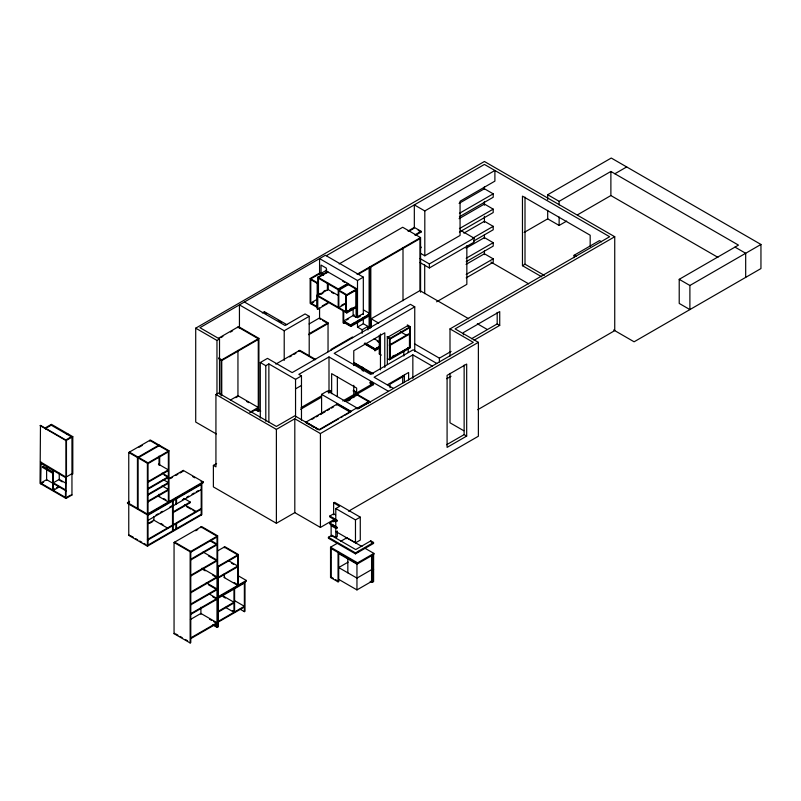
<?xml version="1.0" encoding="UTF-8"?>
<svg xmlns="http://www.w3.org/2000/svg" width="801" height="801" viewBox="0 0 801 801"><rect width="100%" height="100%" fill="white"/><g stroke="black" fill="none" stroke-linecap="round" stroke-linejoin="round"><path stroke-width="1.2" d="M239.439 328.36L239.439 304.881L284.215 330.743L309.206 316.315L309.206 355.844M237.947 327.739L237.947 327.008L258.272 338.743L258.272 339.474L221.747 360.57M378.122 348.896L374.948 350.728L374.948 349.186L376.891 348.065M350.918 325.426L350.858 326.488L344.46 322.803L344.46 321.261M370.372 382.097L370.843 383.779L371.614 382.688A1.202 0.691 60 0 0 370.593 381.977L370.372 382.097A1.202 0.691 60 0 0 370.142 383.389A1.202 0.691 60 0 0 371.394 384.24A1.202 0.691 60 0 0 371.404 382.808L371.614 382.688M371.304 383.709L370.593 381.977M371.524 383.479L370.543 382.658M371.404 382.808L371.193 383.799M330.202 390.828C331.444 394.342 330.833 387.414 328.05 392.069M372.956 383.559L373.556 384.6L372.956 383.559L342.778 400.981M216.3 433.942L195.714 422.057L195.714 328.17L484.415 161.492L614.737 236.736L614.737 330.623L477.736 409.712M326.247 255.739L484.415 164.425L609.651 236.736L450.002 328.901L450.002 356.085M50.583 424.82L71.95 437.156L71.95 495.018L66.022 498.442L40.05 483.444L40.471 425.341L66.453 440.34L66.453 476.885M45.076 427.994L51.424 424.33L72.801 436.665L72.801 473.952L71.95 474.442M51.214 425.181L45.707 428.365L45.707 429.096M414.327 228.145L414.327 204.886L424.81 210.943L494.898 170.473L494.898 181.136L460.064 201.241L460.064 235.454L424.81 255.799L420.615 253.386M317.817 307.784L310.147 303.359L310.147 278.518L319.729 272.991L323.564 275.204M326.347 272.891L326.347 268.125L321.051 265.071L321.051 273.401L326.868 270.037M319.939 274.332L320.36 273.351L310.778 278.878L310.788 303.719L313.772 301.997M339.163 263.93L402.683 227.264L420.575 237.587L420.575 292.235M317.817 295.369L317.817 277.156L327.399 271.629L348.465 283.784L338.202 289.782M218.613 338.172L238.588 326.638L258.913 338.382L258.913 410.993L258.272 411.354L255.068 409.501M262.307 312.941L264.42 311.729L286.828 324.665M220.766 337.662L222.908 336.43M230.428 332.085L232.58 330.843M195.714 328.17L216.971 340.445L219.514 338.983L219.514 393.882M407.979 231.078L414.327 227.414L421.106 231.319L421.106 232.06L415.809 235.114M409.031 231.199L413.266 228.756M459.083 203.384L484.415 188.766L493.206 193.832L493.206 197.256L459.424 216.761M66.984 434.292L67.835 433.802M414.748 234.993L421.106 231.319M65.812 439.969L71.319 436.785M328.04 303.349L317.767 309.276L317.136 308.916L317.136 295.108L320.21 293.326M323.294 291.554L325.346 290.363M459.424 213.336L493.206 193.832M40.05 425.581L66.022 440.58L72.801 436.665M317.817 294.698L318.458 295.068L327.399 289.902L327.399 282.883M327.399 289.902L328.04 289.531L328.04 283.684M320.851 294.428L322.903 293.246M357.056 274.262L420.575 237.587M370.182 328.09L369.762 267.174L369.121 267.534L369.121 328.21M358.337 274.252L419.944 238.688L419.944 290.613L371.153 318.778L371.153 327.469M317.166 299.294L310.778 302.988L317.186 306.683M459.083 218.683L484.415 204.055L493.206 209.131L493.206 212.545L459.424 232.05M40.471 461.887L66.022 477.126L71.95 473.701M348.996 284.285L338.833 290.152L338.833 307.624L346.242 303.349M41.111 462.257L40.681 483.814L43.654 482.102M319.569 273.431L319.569 258.613L357.496 280.51L363.324 277.146L363.324 314.443M218.973 358.968L221.116 360.2L258.913 338.382M322.262 305.952L327.399 302.988M459.424 228.625L493.206 209.131M346.352 295.219L346.352 311.979L356.515 306.112L356.515 288.62L355.884 288.991L355.884 306.483M346.773 295.469L346.773 294.728L356.305 289.231L356.305 289.962L346.773 295.469L338.833 290.883M348.465 293.997L356.305 289.962M463.879 233.141L484.415 221.286L493.206 226.353L493.206 229.777L473.751 241.011M309.106 323.964L319.569 317.927L328.04 322.813L328.04 351.759M341.246 305.501L344.3 303.739M547.694 199.549L547.694 194.733L611.263 158.037L760.95 244.455L760.95 268.565L634.102 341.797L613.646 329.982M472.67 238.207L493.206 226.353M347.834 310.387L345.722 311.609L345.722 294.858M349.947 309.166L352.07 307.944M419.984 258.523L429.366 263.93L474.042 238.137L474.042 242.172L429.366 267.965L419.984 262.548M309.196 333.687L328.04 322.813M317.136 295.108L346.773 312.22L357.046 306.292L357.046 316.806L356.095 317.356L353.131 315.644L353.131 308.315M260.295 418.112L260.295 362.523L267.494 358.367L292.155 372.605L410.412 304.33L414.748 306.843L414.748 351.309M308.775 334.698L328.04 323.584M317.136 295.839L346.773 312.961L357.046 307.023M65.812 476.515L65.392 498.072M466.042 248.21L484.415 237.607L493.206 242.683L493.206 246.107L466.182 261.697M334.488 519.308L320.42 527.428L294.808 512.64L276.385 523.273L213.386 486.908L213.386 465.391L215.93 466.863L215.93 394.493L218.473 393.021L276.385 426.452L294.808 415.819L318.938 429.757L356.845 407.879M260.295 362.523L265.792 365.697L268.866 363.924L295.549 379.334L301.476 375.909L301.476 420.175M353.972 315.033L343.709 320.961L350.588 324.936L370.062 313.692L370.062 314.423L350.588 325.667L343.709 321.702M353.131 315.644L354.082 315.093M346.533 320.07L348.595 318.878M54.658 488.86L52.686 490.002L52.686 470.157M56.641 487.719L58.613 486.587M59.254 486.948L53.317 490.372L53.317 470.527M343.068 310.818L343.068 322.873L343.709 323.234L345.421 322.252M275.844 364.105L299.764 350.297L315.654 359.469M363.324 313.702L357.046 316.806M289.602 356.926L291.724 355.704M293.837 354.483L295.949 353.261M360.41 316.125L357.496 317.797L357.496 280.51M547.694 194.733L559.128 201.331L610.883 171.454L738.462 245.106L679.218 279.319L679.218 303.429L689.891 309.587L689.891 285.486L760.95 244.455M129.402 502.968L128.761 503.338L128.761 452.485L150.358 440.009L168.991 450.773L168.991 501.626M351.939 324.335L355.163 322.463M357.316 321.221L359.469 319.979M361.621 318.738L364.855 316.876M367.008 315.634L369.161 314.392M466.182 258.272L493.206 242.683M139.024 447.288L142.238 445.436M614.888 173.757L626.692 166.938M369.161 315.924L350.858 326.488L350.858 324.956M230.428 400.049L237.947 395.714L258.272 407.449L249.682 412.405M357.496 322.182L357.496 327.078L363.324 323.724L367.949 326.397L367.949 330.002M466.042 264.38L484.415 253.777L493.206 258.843L493.206 262.267L466.182 277.867M235.804 397.686L237.947 396.445L237.947 350.397M524.104 232.46L547.694 218.843L559.128 225.441L566.677 221.086M67.364 496.93L70.328 495.218M159.039 445.026L137.442 457.491L137.442 508.345M138.082 457.862L159.679 445.386M357.496 327.078L362.122 329.752L367.949 326.397M466.182 274.443L493.206 258.843M414.748 306.843L334.187 353.351L370.603 374.377L413.166 349.807L436.775 363.444M388.495 391.309L329.001 356.956L298.823 374.377L301.476 375.909M128.761 452.485L147.394 463.238L168.991 450.773M577.461 214.858L610.883 195.554L717.926 257.351M148.035 463.609L168.36 451.874M436.585 301.817L466.843 284.345L466.843 245.607M250.753 412.525L258.272 408.18M295.549 388.865L301.476 385.441M408.19 325.426L387.334 337.461L387.334 364.425M387.444 337.531L389.446 338.683L410.302 326.648L410.302 347.754L389.446 359.799L387.414 358.628M390.087 339.053L409.671 327.739M364.886 342.938L375.158 348.866L380.315 345.882M364.886 343.699L375.158 349.636L380.315 346.653M364.255 343.789L374.948 349.957L380.115 346.973M148.035 481.601L168.36 469.867L158.408 464.119M590.177 246.408L590.177 235.224L522.462 196.135L522.462 265.692L525.005 264.22L544.35 275.394M148.035 482.332L168.36 470.598M389.236 345.101L408.82 333.797L409.461 334.157L409.461 347.264L389.877 358.578L389.877 345.471L409.461 334.157M379.284 335.299L379.284 353.932L379.924 353.561L379.924 335.519M148.035 488.45L168.36 476.715L162.142 473.121M148.035 489.181L168.36 477.446L164.215 475.053M168.26 479.068L183.279 470.397L203.184 481.892L203.184 482.653L147.394 514.863L127.489 503.368L127.489 502.597L129.642 501.366M170.403 478.597L172.545 477.356M175.769 475.504L177.912 474.262M180.055 473.021L182.207 471.789M129.402 503.739L128.761 504.109L128.761 535.398L147.394 546.162L201.842 514.723L201.842 483.424M148.035 494.317L168.36 482.582L163.184 479.589M321.591 413.827L321.591 394.372L327.519 390.948L358.327 408.73L473.301 342.347L450.002 328.901M148.035 495.048L168.36 483.313M301.106 407.619L321.581 395.804M300.625 409.281L321.101 397.456M328.64 393.101L330.803 391.859M392.33 356.425L394.392 355.233M148.035 501.156L168.36 489.421L162.142 485.837M574.087 257.762L574.087 255.279L599.488 240.6L601.521 241.782M148.035 501.897L168.36 490.162M159.039 495.879L158.408 496.25L168.36 501.987L168.36 451.133L149.727 440.38L149.727 441.111M159.679 496.25L159.039 496.61L159.039 494.247M213.386 465.391L216.62 463.529M215.93 394.493L276.385 429.386L294.808 418.753L320.42 433.551L478.377 342.347L478.377 436.235L348.555 511.188M614.737 236.736L455.088 328.901L478.377 342.347M432.22 366.067L412.845 354.883L374.097 377.251L393.471 388.435M305.391 422.427L337.361 403.964L350.918 411.784L350.277 412.155L336.73 404.335L336.73 405.066M203.184 481.892L147.394 514.092L127.489 502.597M312.04 419.324L314.082 418.142M316.125 416.961L318.177 415.779M320.22 414.598L325.086 411.784M327.198 410.563L329.321 409.341M331.434 408.12L333.556 406.898M344.46 401.391L373.556 384.6M148.035 515.233L175.9 499.143M176.53 498.773L201.211 484.525M345.912 401.481L357.767 394.643L369.261 401.281L369.261 402.012L357.406 408.85M348.065 400.971L350.227 399.729M155.975 515.033L158.117 513.791M160.26 512.56L162.403 511.318M169.902 506.993L172.045 505.751M182.338 499.814L184.48 498.572M186.633 497.331L188.776 496.099M191.99 494.237L194.142 492.995M196.285 491.764L198.428 490.522M148.035 520.35L175.9 504.26L175.9 498.402M175.9 503.529L176.53 503.899L201.211 489.651M387.514 384.67L408.61 372.485L408.61 379.984M147.494 523.854L153.882 520.169L167.639 528.109M404.435 375.819L390.017 384.15L390.017 387.754M128.761 535.398L129.402 535.038M149.607 523.363L152.801 521.521M471.559 338.723L497.191 323.924L499.724 325.396L499.724 311.579L463.419 332.545L463.419 334.848M173.146 511.859L190.197 502.007L190.197 502.748L173.146 512.59M414.477 343.789L439.389 358.167L451.053 351.429M474.092 340.195L499.724 325.396M338.633 418.873L319.579 429.877L306.022 422.057L306.022 422.788M340.755 417.651L342.868 416.43M344.981 415.208L349.216 412.765M356.335 408.74L369.261 401.281M147.394 539.574L175.269 523.484L175.9 523.844L175.9 528.97M148.035 539.934L175.9 523.844M176.53 523.484L201.211 509.236L200.57 508.865L175.9 523.113L176.53 523.484L176.53 528.6M148.035 545.06L201.211 514.352M446.808 378.733L451.053 376.28M174.688 542.888L174.688 542.117L190.778 551.408L190.778 642.602L190.147 642.963L174.057 633.671L174.057 542.487L200.941 526.968L200.941 527.739M195.684 530.763L197.787 529.551M214.448 625.251L217.672 627.113L217.642 535.799L217.001 536.169L217.001 627.353L218.303 626.752L218.303 597.376M174.057 542.487L190.147 551.779L217.031 536.259L200.911 526.878L201.542 526.507L217.642 535.799M190.778 552.179L217.031 537.02M190.758 559.218L217.001 544.059L210.563 540.345M190.758 559.989L217.001 544.83L210.563 541.116M217.732 550.808L224.861 546.703L238.408 554.522L238.408 585.04M190.778 575.248L217.031 560.099L203.084 552.039M190.778 576.019L217.031 560.87L208.43 555.904M217.672 566.497L238.408 554.522M218.303 566.858L237.777 555.624M333.637 514.793L333.637 502.898L334.618 502.327L360.27 517.146L360.27 540.104L355.474 542.878L335.789 531.504M190.758 592.029L217.001 576.88L201.982 568.209M335.789 519.459L335.789 508.545L339.594 506.342L333.637 502.898M446.618 444.725L464.139 434.613L466.683 436.074L466.683 364.055L447.088 375.369L447.088 447.389L466.683 436.074M190.758 592.8L217.001 577.641L212.716 575.168M218.303 577.281L237.777 566.037L228.395 560.62M218.303 578.012L237.777 566.768M329.822 516.014L337.251 520.31L337.251 521.281L329.822 516.995L329.822 516.014L333.637 513.821L335.619 514.963M224.22 573.856L224.22 577.581L224.861 577.211M329.822 523.023L337.251 527.308L337.251 528.29L329.822 524.004L329.822 523.023L333.637 520.82L335.619 521.972M190.758 604.084L217.001 588.925L206.278 582.738M190.758 604.855L217.001 589.696L208.42 584.75M337.251 531.013L337.251 536.69L335.849 537.501L331.133 534.778L331.133 525.686L332.535 524.875L336.31 527.058M217.672 597.005L246.338 580.455L246.338 581.226L217.672 597.776M190.758 613.646L217.001 598.487L209.492 594.152M218.303 598.147L244.365 583.098M190.758 614.407L217.001 599.258L212.716 596.775M335.789 508.545L355.474 519.909L360.27 517.146M328.41 537.261L331.414 535.539L355.724 549.576L370.793 540.875L373.546 542.457L373.546 543.438L355.474 553.871L328.41 538.242L328.41 537.261L355.474 552.89L373.546 542.457M190.398 619.513L200.901 613.446M174.057 633.671L174.688 633.311M218.273 611.293L233.962 602.232L222.187 595.443M218.273 612.064L233.962 603.003M338.062 581.856L338.062 552.52L338.703 552.149L338.703 581.496L338.062 581.856L330.533 577.511L330.533 547.193L337.662 543.078M340.725 541.306L346.833 537.781L361.992 546.532M218.303 621.336L244.365 606.287L234.693 600.7M190.738 637.896L216.991 622.737L200.911 613.456M218.303 622.067L244.365 607.018M190.738 638.667L216.991 623.508M240.07 609.181L244.365 611.664L245.006 611.303L245.006 581.957M348.095 562.132L338.703 567.559L356.956 578.102L371.574 569.661L373.606 569.221L372.966 568.86M330.533 577.511L331.163 577.141L333.316 578.382M330.533 547.193L357.596 562.813L373.897 553.401L373.897 554.382L356.956 564.164L338.703 553.621M338.703 579.363L356.956 589.906L371.574 581.466L371.574 555.724M370.152 581.266L372.205 582.447L373.606 581.646L373.606 554.552M371.724 383.469L371.193 382.177L371.344 383.319M53.096 472.119L43.094 466.342L42.493 466.693L42.493 467.384L53.497 473.731M42.493 467.384L43.094 466.342M734.998 247.108L745.681 253.276L745.681 277.376M679.218 279.319L689.891 285.486M574.087 255.279L576.119 256.45M522.462 265.692L541.806 276.856M460.495 230.318L474.042 238.137M490.893 262.047L528.68 283.864M418.202 230.378L421.106 232.06M419.944 290.613L468.675 318.748M477.336 323.744L487.088 329.381M363.324 277.146L325.386 255.249L199.95 327.679L219.514 338.983M348.365 283.914L356.515 288.62M342.628 281.151L344.71 282.353M348.365 284.645L356.305 289.231M321.051 273.401L323.163 274.623M407.298 324.906L410.302 326.648M407.669 325.857L409.671 327.008L409.671 348.125M317.817 277.156L338.893 289.321M318.458 278.257L346.773 294.728M310.147 278.518L317.817 282.943M327.399 289.171L337.992 295.289M363.584 309.947L370.062 313.692M310.778 279.619L317.186 283.314M400.47 331.774L406.257 335.118M331.634 292.355L333.757 293.577M371.153 318.778L378.733 323.153M409.461 347.264L389.877 358.578M387.083 336.58L390.087 338.322L390.087 359.429M374.177 338.763L380.335 342.317M377.251 341.306L379.304 342.498M366.397 344.25L374.948 349.186M319.989 318.938L320.63 319.309M322.563 320.42L326.438 322.653M379.284 353.932L381.316 355.103M309.206 316.315L305.081 313.932L285.076 325.486L244.415 302.007M353.872 362.483L373.376 373.747M354.422 363.083L359.629 366.087M353.872 363.253L372.285 373.887M266.553 313.692L264.42 312.46L264.42 311.729M278.287 320.47L281.491 322.322M463.769 430.738L450.002 422.788L450.002 373.376M315.013 359.829L299.123 350.658L299.123 351.429M353.381 390.347L356.505 392.16M353.161 390.958L356.365 392.81M358.397 395.734L359.038 396.105M359.859 396.575L370.192 402.553M366.518 402.442L368.54 403.614M321.591 394.372L350.918 411.293M218.543 357.977L221.747 359.829L221.747 395.524M306.433 423.028L309.556 424.83M311.649 426.032L313.732 427.233M315.814 428.445L317.897 429.646M246.508 401.381L248.65 402.623M258.593 409.832L260.756 411.083M256.771 409.752L258.913 410.993M371.704 542.377L373.546 543.438M331.133 525.686L335.849 528.41M365.236 548.405L373.897 553.401M192.701 476.605L194.803 477.817M201.081 481.451L203.184 482.653M129.402 452.114L148.035 462.868L148.035 513.721M335.469 579.624L338.703 581.496M183.99 498.422L190.197 502.007M184.691 504.82L196.335 511.549M186.713 506.723L190.858 509.116M192.931 510.307L195.003 511.499M163.815 498.633L165.887 499.834M231.519 563.163L233.602 564.365M160.871 523.464L162.983 524.685M238.147 575.729L246.338 580.455M40.681 463.228L65.392 477.496M66.293 483.454L59.254 479.388L53.317 482.813L65.392 489.781M60.255 480.7L62.268 481.862M234.242 582.627L236.325 583.829M224.22 577.581L237.777 585.401L237.777 554.893L224.22 547.063L224.22 547.804M203.054 569.591L205.206 570.833M66.293 491.013L46.618 479.659L40.681 483.073L65.392 497.341M71.319 494.648L71.95 495.018M130.433 535.629L133.537 537.421M135.609 538.622L137.682 539.814M139.754 541.005L141.817 542.207M143.89 543.398L145.962 544.6M223.259 596.825L225.401 598.067M232.45 610.652L234.593 611.894L234.593 588.725M225.401 607.318L233.962 612.254L233.962 589.095M209.492 619.173L211.634 620.415M213.777 621.656L215.92 622.888M214.418 625.13L216.56 626.372M212.716 624.88L217.001 627.353M175.759 633.931L177.912 635.163M180.055 636.405L182.197 637.646M185.421 639.498L187.564 640.74M610.883 171.454L610.883 195.554M559.128 201.331L559.128 204.946M559.128 217.001L559.128 225.441M547.694 210.403L547.694 218.843M525.005 197.146L525.005 264.22M497.191 312.41L497.191 323.924M484.415 186.663L484.415 189.136M484.415 201.482L484.415 205.186M484.415 216.31L484.415 222.488M484.415 234.843L484.415 238.548M484.415 250.893L484.415 254.608M464.139 365.076L464.139 434.613M439.389 358.167L439.389 361.892M429.366 263.93L429.366 267.965M424.81 210.943L424.81 255.799M424.7 264.941L424.7 293.677M421.106 247.018L421.106 247.749M412.845 354.883L412.845 378.352M408.19 347.484L408.19 352.39M404.375 375.038L404.375 382.538M403.844 351.108L403.844 356.014M403.003 247.479L403.003 300.725M402.703 376.049L402.703 383.268M389.446 338.683L389.446 359.799M384.79 367.389L384.79 332.815L353.772 350.728L353.772 365.546M380.455 334.017L380.455 369.832M375.158 348.866L375.158 349.636M374.948 349.957L374.948 350.728M372.205 555.363L372.205 582.447M370.813 267.053L370.813 327.719M370.793 540.875L370.793 541.846M369.762 267.174L369.762 327.849M363.394 367.529L363.394 371.193M363.324 318.818L363.324 323.724M362.763 367.899L362.763 370.322M362.232 367.018L362.232 370.753M362.122 329.752L362.122 333.366M358.257 551.288L358.257 552.259M357.767 394.643L357.767 395.374M357.596 562.813L357.596 563.794L330.533 548.174L331.163 547.804L331.163 556.845M356.956 564.164L356.956 589.906M356.635 395.574L356.635 388.074L331.644 373.646L331.644 393.641M356.095 307.574L356.095 317.356M355.474 519.909L355.474 542.878M355.474 552.89L355.474 553.871M353.772 385.301L353.772 397.646M352.5 337.762L352.5 336.991L331.113 349.346L331.113 350.107M350.588 324.936L350.588 325.667M347.834 284.155L347.834 283.424L338.252 288.951L338.202 307.264M347.834 558.888L347.834 572.825M346.773 312.22L346.773 312.961M346.833 537.781L346.833 538.753M343.709 311.188L343.709 323.234M337.361 376.59L337.361 396.585M335.789 520.44L335.789 526.467M335.789 527.438L335.849 537.501M333.637 518.407L333.637 521.801M331.414 535.539L331.414 536.51M331.163 557.586L331.163 577.141M329.001 356.956L329.001 391.549M328.04 272.72L328.04 271.99L318.458 277.526L318.458 295.068M327.609 282.763L327.609 289.782M320.42 433.551L320.42 527.428M319.569 308.025L319.569 318.698M317.767 296.21L317.767 309.276M317.186 282.583L317.186 307.414M295.549 379.334L295.549 417.401M294.808 418.753L294.808 512.64M284.215 330.743L284.215 360.39M276.385 429.386L276.385 523.273M268.866 363.924L268.866 421.987M265.792 365.697L265.792 421.296M258.272 338.743L258.272 411.354M244.365 582.327L244.365 611.664M221.116 360.2L221.116 395.894M218.303 566.127L218.303 596.645M216.971 340.445L216.971 394.102M201.211 483.794L201.211 515.093M200.911 607.278L200.911 614.227M190.147 551.779L190.147 642.963M183.279 470.397L183.279 471.168M176.53 498.042L176.53 503.899M173.146 499.994L173.146 530.562M172.515 500.365L172.515 530.923M159.679 456.55L159.679 465.241M159.039 456.089L159.039 465.221M153.882 516.435L153.882 520.169M148.035 514.492L148.035 545.791M147.394 463.238L147.394 546.162M138.082 457.131L138.082 508.715M66.022 440.58L66.022 498.442M59.254 473.251L59.254 480.119M46.618 466.012L46.618 480.39M371.264 383.659A1.202 0.691 60 0 1 370.883 383.198M370.613 382.367A1.202 0.691 60 0 1 371.854 382.187A1.202 0.691 60 0 1 371.904 383.909"/></g></svg>
